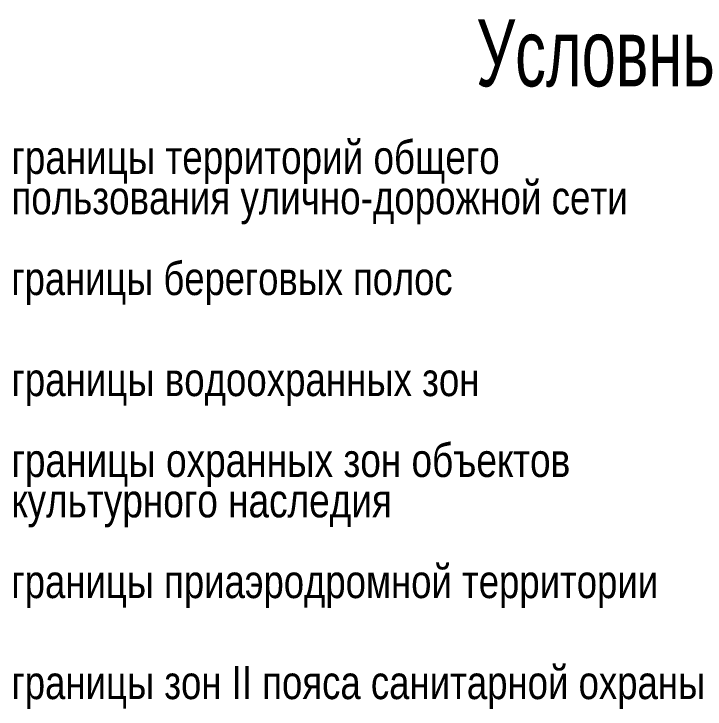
# Model space of a CAD drawing. Extents: x 8646 to 18206, y -17605 to -192.
# Drawn here: x 11079.54 to 11101.51, y -9012.77 to -8990.66 of the extents above; entities that cross this region are included whole.
import ezdxf

# ---------------------------------------------------------------- set-up
doc = ezdxf.new("R2010")
doc.units = 0
doc.layers.get('0').update_dxf_attribs({"linetype": 'CONTINUOUS'})
doc.styles.add('STYLE-ARIAL_NARROW', font='ARIALN.TTF')

msp = doc.modelspace()

# ---------------------------------------------------------------- texts
at = {"color": 8, "linetype": 'CONTINUOUS', "style": 'STYLE-ARIAL_NARROW'}
for s, height, width, p in [('Условные обозначения линий градостроительного регулирования', 2.13484, 0.79841, (11094.23, -8992.965)), ('границы территорий общего ', 1.06067, 0.963232, (11079.456, -8995.75)), ('пользования улично-дорожной сети', 1.05908, 0.962679, (11079.456, -8997.034)), ('границы береговых полос', 1.05105, 0.959845, (11079.456, -8999.602)), ('границы водоохранных зон', 1.05738, 0.96208, (11079.456, -9002.815)), ('границы охранных зон объектов ', 1.06401, 0.964396, (11079.456, -9005.387)), ('культурного наследия', 1.06385, 0.964339, (11079.456, -9006.671)), ('границы приаэродромной территории', 1.05405, 0.960907, (11079.456, -9009.238)), ('границы зон II пояса санитарной охраны', 1.05513, 0.961292, (11079.456, -9012.45))]:
    msp.add_text(s, height=height, dxfattribs=dict(at, width=width)).set_placement(p)

doc.saveas('drawing.dxf')
